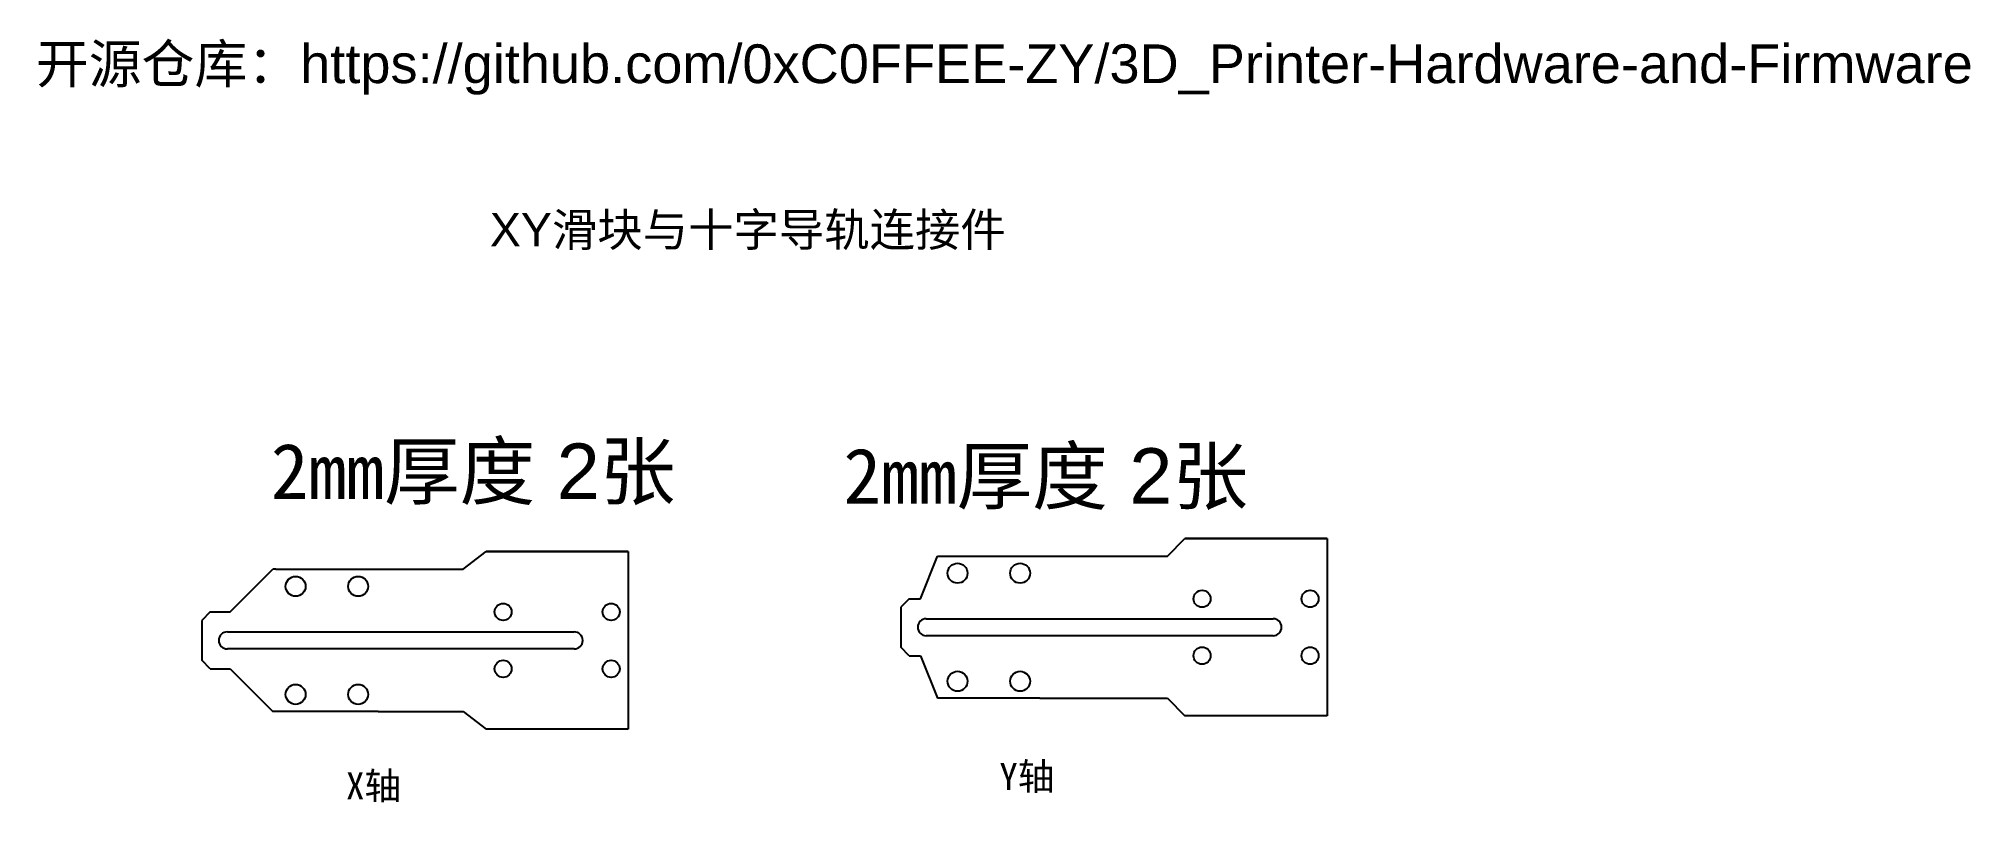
# Model space of a CAD drawing. Header units: millimetres. Extents: x 2151 to 2491, y 1941 to 2075.
import ezdxf

# ---------------------------------------------------------------- set-up
doc = ezdxf.new("R2010")
doc.units = ezdxf.units.MM
doc.styles.get("Standard").update_dxf_attribs({"font": 'arial.ttf'})

msp = doc.modelspace()

# ---------------------------------------------------------------- linework, layer by layer
for p, q in [((2225.83, 1981.49), (2229.83, 1984.59)), ((2229.83, 1984.59), (2242.33, 1984.59)), ((2254.83, 1984.59), (2229.83, 1984.59)), ((2242.33, 1984.59), (2254.83, 1984.59)), ((2254.83, 1984.59), (2254.83, 1953.39)), ((2349.65, 1983.8), (2352.75, 1986.9)), ((2352.75, 1986.9), (2365.25, 1986.9)), ((2377.75, 1986.9), (2352.75, 1986.9)), ((2377.75, 1986.9), (2352.75, 1986.9)), ((2365.25, 1986.9), (2377.75, 1986.9)), ((2377.75, 1986.9), (2377.75, 1955.7)), ((2184.83, 1973.99), (2192.33, 1981.49)), ((2192.83, 1981.49), (2192.33, 1981.49)), ((2192.83, 1981.49), (2210.83, 1981.49)), ((2210.83, 1981.49), (2225.83, 1981.49)), ((2306.25, 1976.3), (2309.25, 1983.8)), ((2309.25, 1983.8), (2312.75, 1983.8)), ((2312.75, 1983.8), (2327.25, 1983.8)), ((2327.25, 1983.8), (2349.65, 1983.8)), ((2181.33, 1973.99), (2179.83, 1972.49)), ((2181.33, 1973.99), (2184.83, 1973.99)), ((2304.25, 1976.3), (2302.75, 1974.8)), ((2302.75, 1974.8), (2302.75, 1967.8)), ((2304.25, 1976.3), (2306.25, 1976.3)), ((2179.83, 1972.49), (2179.83, 1965.49)), ((2184.33, 1970.49), (2204.33, 1970.49)), ((2204.33, 1970.49), (2245.33, 1970.49)), ((2307.25, 1972.8), (2327.25, 1972.8)), ((2327.25, 1972.8), (2368.25, 1972.8)), ((2204.33, 1967.49), (2184.33, 1967.49)), ((2245.33, 1967.49), (2204.33, 1967.49)), ((2304.25, 1966.3), (2302.75, 1967.8)), ((2327.25, 1969.8), (2307.25, 1969.8)), ((2368.25, 1969.8), (2327.25, 1969.8)), ((2181.33, 1963.99), (2179.83, 1965.49)), ((2181.33, 1963.99), (2184.83, 1963.99)), ((2184.83, 1963.99), (2192.33, 1956.49)), ((2304.25, 1966.3), (2306.25, 1966.3)), ((2306.25, 1966.3), (2309.25, 1958.8)), ((2327.25, 1958.8), (2309.25, 1958.8)), ((2327.25, 1958.8), (2349.65, 1958.8)), ((2349.65, 1958.8), (2352.75, 1955.7)), ((2192.83, 1956.49), (2192.33, 1956.49)), ((2210.83, 1956.49), (2192.83, 1956.49)), ((2210.83, 1956.49), (2225.83, 1956.49)), ((2225.83, 1956.49), (2229.83, 1953.39)), ((2377.75, 1955.7), (2352.75, 1955.7)), ((2377.75, 1955.7), (2352.75, 1955.7)), ((2254.83, 1953.39), (2229.83, 1953.39)), ((2254.83, 1953.39), (2229.83, 1953.39))]:
    msp.add_line(p, q)
for centre, radius in [((2312.75, 1980.8), 1.75), ((2323.75, 1980.8), 1.75), ((2196.33, 1978.49), 1.75), ((2207.33, 1978.49), 1.75), ((2355.75, 1976.3), 1.5), ((2374.75, 1976.3), 1.5), ((2232.83, 1973.99), 1.5), ((2251.83, 1973.99), 1.5), ((2355.75, 1966.3), 1.5), ((2374.75, 1966.3), 1.5), ((2232.83, 1963.99), 1.5), ((2251.83, 1963.99), 1.5), ((2196.33, 1959.49), 1.75), ((2207.33, 1959.49), 1.75), ((2312.75, 1961.8), 1.75), ((2323.75, 1961.8), 1.75)]:
    msp.add_circle(centre, radius)
for centre, start, end in [((2184.33, 1968.99), 90, 270), ((2245.33, 1968.99), 270, 90), ((2307.25, 1971.3), 90, 270), ((2368.25, 1971.3), 270, 90)]:
    msp.add_arc(centre, 1.5, start, end)

# ---------------------------------------------------------------- texts
at = {"attachment_point": 1}
for s, width, gutter_width, insert, char_height in [('{\\fSimSun|b0|i0|c134|p2;开源仓库：}https://github.com/0xC0FFEE-ZY/3D_Printer-Hardware-and-Firmware', 340.6816, 34.08, (2150.66, 2073.79), 6.8157), ('{\\fSimSun|b0|i0|c134|p2;2mm厚度} 2{\\fSimSun|b0|i0|c134|p2;张}', 191.933, 48.75, (2191.97, 2003.61), 9.7504), ('{\\fSimSun|b0|i0|c134|p2;2mm厚度} 2{\\fSimSun|b0|i0|c134|p2;张}', 191.933, 48.75, (2292.68, 2002.77), 9.7504)]:
    msp.add_mtext_dynamic_manual_height_columns(s, width=width, gutter_width=gutter_width, heights=[0], dxfattribs=dict(at, insert=insert, char_height=char_height))
for s, insert, char_height, width in [('XY滑块与十字导轨连接件', (2230.5, 2044.13), 5.8527, 98.9254), ('{\\fSimSun|b0|i0|c134|p2;Y轴}', (2320.11, 1947.45), 4.7512, 64.4234), ('{\\fSimSun|b0|i0|c134|p2;X轴}', (2205.2, 1945.78), 4.7512, 64.4234)]:
    msp.add_mtext(s, dxfattribs=dict(at, insert=insert, char_height=char_height, width=width))

doc.saveas('drawing.dxf')
